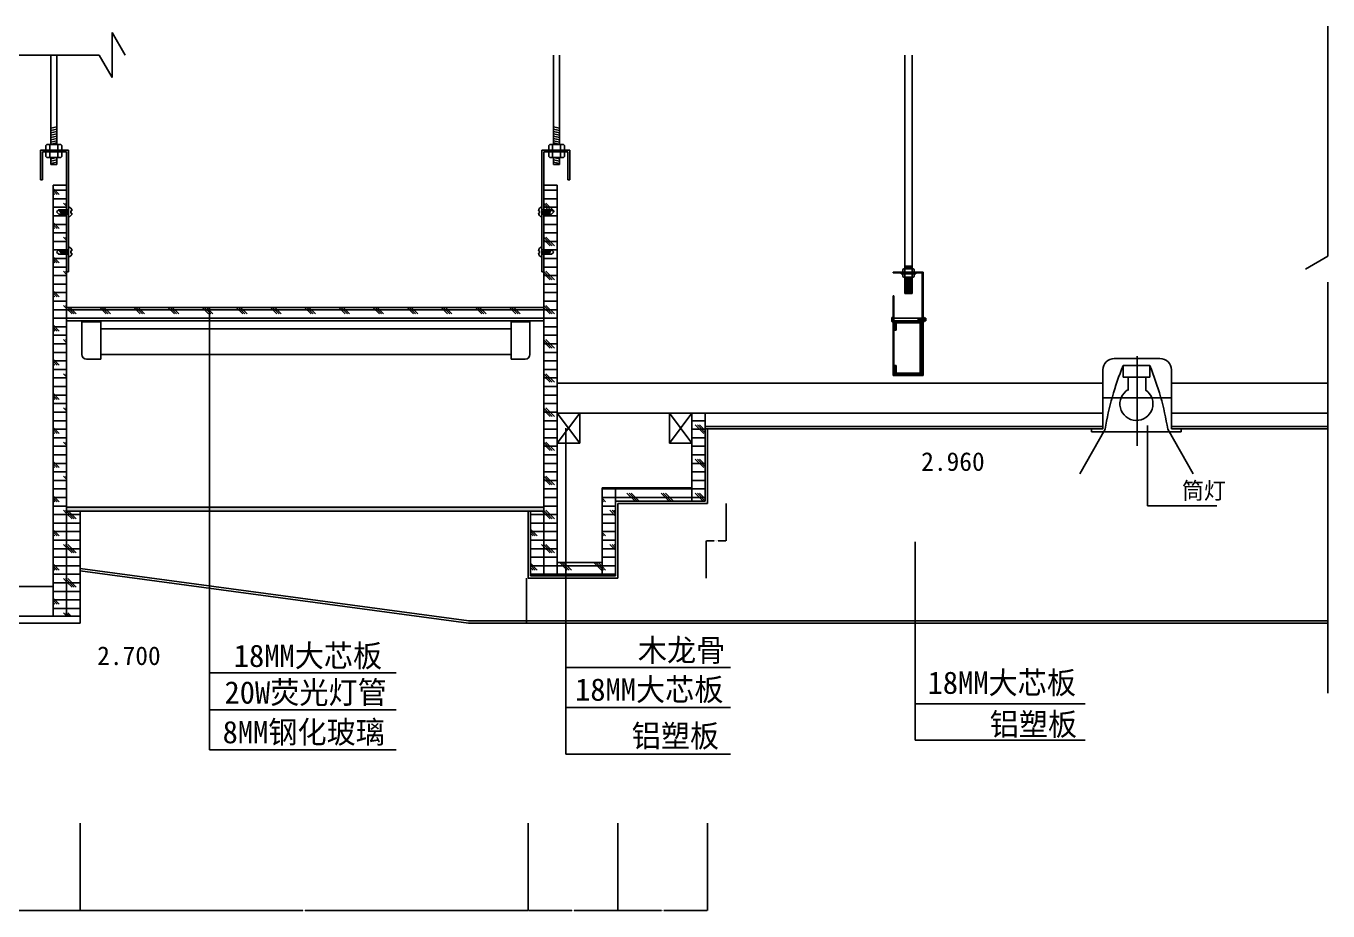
# Model space of a CAD drawing. Header units: metres. Extents: x 64195 to 67638, y -1930 to -512.
# Drawn here: x 65895 to 67638, y -1697 to -512 of the extents above; entities that cross this region are included whole.
import ezdxf

# ---------------------------------------------------------------- set-up
doc = ezdxf.new("R2010")
doc.units = ezdxf.units.M
for name, color, linetype in [('10', 8, 'Continuous'), ('16', 3, 'Continuous'), ('17', 1, 'Continuous'), ('20', 1, 'Continuous'), ('3', 2, 'Continuous'), ('5', 5, 'Continuous'), ('6', 1, 'Continuous'), ('7', 7, 'Continuous'), ('8', 7, 'Continuous'), ('9', 3, 'Continuous'), ('D', 3, 'Continuous'), ('家具', 2, 'Continuous'), ('细线', 1, 'Continuous')]:
    doc.layers.add(name, color=color, linetype=linetype)
doc.dimstyles.get("Standard").update_dxf_attribs({"dimtxt": 2.5, "dimasz": 2.5, "dimexe": 1.25, "dimexo": 0.625, "dimtad": 1, "dimcen": 2.5, "dimazin": 3, "dimtfac": 1, "dimtmove": 0, "dimatfit": 3})

# ---------------------------------------------------------------- blocks, each defined once
blk = doc.blocks.new('_CLOSEDFILLED')
at = {"color": 0, "linetype": 'BYBLOCK'}
blk.add_solid([(-1, 0.2), (0, 0), (-1, -0.2)], dxfattribs=at)
blk = doc.blocks.new('*D1')
for p, q in [((65949.55, -906.57), (65949.55, -1031.32)), ((65949.3, -1031.32), (65949.05, -1031.32)), ((65949.55, -1156.08), (65949.55, -1031.32)), ((65949.55, -1031.32), (65949.55, -1031.32)), ((65949.8, -1031.32), (65950.05, -1031.32))]:
    blk.add_line(p, q)
at = {"layer": 'Defpoints'}
for p in [(65949.55, -906.57), (65949.55, -1031.32), (65949.55, -1156.08)]:
    blk.add_point(p, dxfattribs=at)
at = {"layer": '7', "xscale": 0.25, "yscale": 0.25}
blk.add_blockref('_CLOSEDFILLED', (65949.55, -1031.32), dxfattribs=at)
at = {"layer": '7', "xscale": 0.25, "yscale": 0.25, "rotation": 180}
blk.add_blockref('_CLOSEDFILLED', (65949.55, -1031.32), dxfattribs=at)
at = {"layer": '7', "insert": (65949.55, -1030.195), "char_height": 1, "attachment_point": 5}
blk.add_mtext('0', dxfattribs=at)
blk = doc.blocks.new('*D2')
for p, q in [((66807.55, -1051.08), (66807.55, -1101.08)), ((66807.3, -1101.08), (66807.05, -1101.08)), ((66807.55, -1151.08), (66807.55, -1101.08)), ((66807.55, -1101.08), (66807.55, -1101.08)), ((66807.8, -1101.08), (66808.05, -1101.08))]:
    blk.add_line(p, q)
at = {"layer": 'Defpoints'}
for p in [(66807.55, -1051.08), (66807.55, -1101.08), (66807.55, -1151.08)]:
    blk.add_point(p, dxfattribs=at)
at = {"layer": '7', "xscale": 0.25, "yscale": 0.25}
blk.add_blockref('_CLOSEDFILLED', (66807.55, -1101.08), dxfattribs=at)
at = {"layer": '7', "xscale": 0.25, "yscale": 0.25, "rotation": 180}
blk.add_blockref('_CLOSEDFILLED', (66807.55, -1101.08), dxfattribs=at)
at = {"layer": '7', "insert": (66807.55, -1099.955), "char_height": 1, "attachment_point": 5}
blk.add_mtext('0', dxfattribs=at)
blk = doc.blocks.new('*D3')
for p, q in [((66832.55, -1151.08), (66832.55, -1201.08)), ((66805.88, -1251.08), (66805.88, -1201.08)), ((66806.13, -1201.08), (66816.715, -1201.08)), ((66821.715, -1201.08), (66832.3, -1201.08))]:
    blk.add_line(p, q)
at = {"layer": 'Defpoints'}
for p in [(66832.55, -1151.08), (66805.88, -1201.08), (66805.88, -1251.08)]:
    blk.add_point(p, dxfattribs=at)
at = {"layer": '7', "xscale": 0.25, "yscale": 0.25, "rotation": 180}
blk.add_blockref('_CLOSEDFILLED', (66805.88, -1201.08), dxfattribs=at)
at = {"layer": '7', "xscale": 0.25, "yscale": 0.25}
blk.add_blockref('_CLOSEDFILLED', (66832.55, -1201.08), dxfattribs=at)
at = {"layer": '7', "insert": (66819.215, -1201.08), "char_height": 1, "attachment_point": 5}
blk.add_mtext('26,67', dxfattribs=at)
blk = doc.blocks.new('*D6')
for p, q in [((65967.55, -1578.94), (65967.55, -1695.98)), ((66567.55, -1578.94), (66567.55, -1695.98)), ((65967.8, -1695.98), (66266.05, -1695.98)), ((66269.05, -1695.98), (66567.3, -1695.98))]:
    blk.add_line(p, q)
at = {"layer": 'Defpoints'}
for p in [(65967.55, -1578.94), (66567.55, -1578.94), (65967.55, -1695.98)]:
    blk.add_point(p, dxfattribs=at)
at = {"layer": '7', "xscale": 0.25, "yscale": 0.25, "rotation": 180}
blk.add_blockref('_CLOSEDFILLED', (65967.55, -1695.98), dxfattribs=at)
at = {"layer": '7', "xscale": 0.25, "yscale": 0.25}
blk.add_blockref('_CLOSEDFILLED', (66567.55, -1695.98), dxfattribs=at)
at = {"layer": '7', "insert": (66267.55, -1695.98), "char_height": 1, "attachment_point": 5}
blk.add_mtext('600', dxfattribs=at)
blk = doc.blocks.new('*D7')
for p, q in [((65367.55, -1578.94), (65367.55, -1695.98)), ((65967.55, -1578.94), (65967.55, -1695.98)), ((65367.8, -1695.98), (65666.05, -1695.98)), ((65669.05, -1695.98), (65967.3, -1695.98))]:
    blk.add_line(p, q)
at = {"layer": 'Defpoints'}
for p in [(65367.55, -1578.94), (65967.55, -1578.94), (65367.55, -1695.98)]:
    blk.add_point(p, dxfattribs=at)
at = {"layer": '7', "xscale": 0.25, "yscale": 0.25, "rotation": 180}
blk.add_blockref('_CLOSEDFILLED', (65367.55, -1695.98), dxfattribs=at)
at = {"layer": '7', "xscale": 0.25, "yscale": 0.25}
blk.add_blockref('_CLOSEDFILLED', (65967.55, -1695.98), dxfattribs=at)
at = {"layer": '7', "insert": (65667.55, -1695.98), "char_height": 1, "attachment_point": 5}
blk.add_mtext('600', dxfattribs=at)
blk = doc.blocks.new('*D8')
for p, q in [((66687.55, -1578.94), (66687.55, -1695.98)), ((66807.55, -1578.94), (66807.55, -1695.98)), ((66687.8, -1695.98), (66746.05, -1695.98)), ((66749.05, -1695.98), (66807.3, -1695.98))]:
    blk.add_line(p, q)
at = {"layer": 'Defpoints'}
for p in [(66687.55, -1578.94), (66807.55, -1578.94), (66687.55, -1695.98)]:
    blk.add_point(p, dxfattribs=at)
at = {"layer": '7', "xscale": 0.25, "yscale": 0.25, "rotation": 180}
blk.add_blockref('_CLOSEDFILLED', (66687.55, -1695.98), dxfattribs=at)
at = {"layer": '7', "xscale": 0.25, "yscale": 0.25}
blk.add_blockref('_CLOSEDFILLED', (66807.55, -1695.98), dxfattribs=at)
at = {"layer": '7', "insert": (66747.55, -1695.98), "char_height": 1, "attachment_point": 5}
blk.add_mtext('120', dxfattribs=at)
blk = doc.blocks.new('*D9')
for p, q in [((66567.55, -1578.94), (66567.55, -1695.98)), ((66687.55, -1578.94), (66687.55, -1695.98)), ((66567.8, -1695.98), (66626.05, -1695.98)), ((66629.05, -1695.98), (66687.3, -1695.98))]:
    blk.add_line(p, q)
at = {"layer": 'Defpoints'}
for p in [(66567.55, -1578.94), (66687.55, -1578.94), (66567.55, -1695.98)]:
    blk.add_point(p, dxfattribs=at)
at = {"layer": '7', "xscale": 0.25, "yscale": 0.25, "rotation": 180}
blk.add_blockref('_CLOSEDFILLED', (66567.55, -1695.98), dxfattribs=at)
at = {"layer": '7', "xscale": 0.25, "yscale": 0.25}
blk.add_blockref('_CLOSEDFILLED', (66687.55, -1695.98), dxfattribs=at)
at = {"layer": '7', "insert": (66627.55, -1695.98), "char_height": 1, "attachment_point": 5}
blk.add_mtext('120', dxfattribs=at)
blk = doc.blocks.new('*D10')
for p, q in [((65967.55, -1161.08), (65967.55, -1201.08)), ((65967.3, -1201.08), (65967.05, -1201.08)), ((65967.55, -1241.08), (65967.55, -1201.08)), ((65967.55, -1201.08), (65967.55, -1201.08)), ((65967.8, -1201.08), (65968.05, -1201.08))]:
    blk.add_line(p, q)
at = {"layer": 'Defpoints'}
for p in [(65967.55, -1161.08), (65967.55, -1201.08), (65967.55, -1241.08)]:
    blk.add_point(p, dxfattribs=at)
at = {"layer": '7', "xscale": 0.25, "yscale": 0.25}
blk.add_blockref('_CLOSEDFILLED', (65967.55, -1201.08), dxfattribs=at)
at = {"layer": '7', "xscale": 0.25, "yscale": 0.25, "rotation": 180}
blk.add_blockref('_CLOSEDFILLED', (65967.55, -1201.08), dxfattribs=at)
at = {"layer": '7', "insert": (65967.55, -1199.955), "char_height": 1, "attachment_point": 5}
blk.add_mtext('0', dxfattribs=at)
blk = doc.blocks.new('*D11')
for p, q in [((65967.55, -1241.08), (65967.55, -1276.08)), ((65967.3, -1276.08), (65967.05, -1276.08)), ((65967.55, -1311.08), (65967.55, -1276.08)), ((65967.55, -1276.08), (65967.55, -1276.08)), ((65967.8, -1276.08), (65968.05, -1276.08))]:
    blk.add_line(p, q)
at = {"layer": 'Defpoints'}
for p in [(65967.55, -1241.08), (65967.55, -1276.08), (65967.55, -1311.08)]:
    blk.add_point(p, dxfattribs=at)
at = {"layer": '7', "xscale": 0.25, "yscale": 0.25}
blk.add_blockref('_CLOSEDFILLED', (65967.55, -1276.08), dxfattribs=at)
at = {"layer": '7', "xscale": 0.25, "yscale": 0.25, "rotation": 180}
blk.add_blockref('_CLOSEDFILLED', (65967.55, -1276.08), dxfattribs=at)
at = {"layer": '7', "insert": (65967.55, -1274.955), "char_height": 1, "attachment_point": 5}
blk.add_mtext('0', dxfattribs=at)
blk = doc.blocks.new('*D13')
for p, q in [((66565.23, -1251.08), (66565.23, -1281.08)), ((66564.98, -1281.08), (66564.73, -1281.08)), ((66565.23, -1311.08), (66565.23, -1281.08)), ((66565.23, -1281.08), (66565.23, -1281.08)), ((66565.48, -1281.08), (66565.73, -1281.08))]:
    blk.add_line(p, q)
at = {"layer": 'Defpoints'}
for p in [(66565.23, -1251.08), (66565.23, -1281.08), (66565.23, -1311.08)]:
    blk.add_point(p, dxfattribs=at)
at = {"layer": '7', "xscale": 0.25, "yscale": 0.25}
blk.add_blockref('_CLOSEDFILLED', (66565.23, -1281.08), dxfattribs=at)
at = {"layer": '7', "xscale": 0.25, "yscale": 0.25, "rotation": 180}
blk.add_blockref('_CLOSEDFILLED', (66565.23, -1281.08), dxfattribs=at)
at = {"layer": '7', "insert": (66565.23, -1279.955), "char_height": 1, "attachment_point": 5}
blk.add_mtext('0', dxfattribs=at)
blk = doc.blocks.new('*D14')
for p, q in [((66567.55, -1161.08), (66567.55, -1206.08)), ((66567.3, -1206.08), (66567.05, -1206.08)), ((66567.55, -1251.08), (66567.55, -1206.08)), ((66567.55, -1206.08), (66567.55, -1206.08)), ((66567.8, -1206.08), (66568.05, -1206.08))]:
    blk.add_line(p, q)
at = {"layer": 'Defpoints'}
for p in [(66567.55, -1161.08), (66567.55, -1206.08), (66567.55, -1251.08)]:
    blk.add_point(p, dxfattribs=at)
at = {"layer": '7', "xscale": 0.25, "yscale": 0.25}
blk.add_blockref('_CLOSEDFILLED', (66567.55, -1206.08), dxfattribs=at)
at = {"layer": '7', "xscale": 0.25, "yscale": 0.25, "rotation": 180}
blk.add_blockref('_CLOSEDFILLED', (66567.55, -1206.08), dxfattribs=at)
at = {"layer": '7', "insert": (66567.55, -1204.955), "char_height": 1, "attachment_point": 5}
blk.add_mtext('90', dxfattribs=at)

msp = doc.modelspace()

# ---------------------------------------------------------------- hatches: boundary and pattern name
at = {"layer": '10'}
h = msp.add_hatch(dxfattribs=at)
h.set_pattern_fill('CORK', scale=3)
h.paths.add_polyline_path([(65949.55, -817.3), (65939.36, -817.3), (65936.11, -814.3), (65939.64, -811.04), (65939.78, -811.3), (65949.55, -811.3), (65949.55, -763.58), (65939.36, -763.58), (65936.11, -760.58), (65939.64, -757.32), (65939.78, -757.58), (65949.55, -757.58), (65949.55, -724.96), (65931.55, -724.96), (65931.55, -1302.08), (65949.55, -1302.08)])
h = msp.add_hatch(dxfattribs=at)
h.set_pattern_fill('CORK', scale=3)
h.paths.add_polyline_path([(66588.55, -1248.08), (66606.55, -1248.08), (66606.55, -724.96), (66588.55, -724.96), (66588.55, -757.58), (66598.74, -757.58), (66601.99, -760.58), (66598.74, -763.58), (66588.55, -763.58), (66588.55, -811.3), (66598.74, -811.3), (66601.99, -814.3), (66598.74, -817.3), (66588.55, -817.3), (66588.55, -840.85)])
h = msp.add_hatch(dxfattribs=at)
h.set_pattern_fill('CORK', scale=3)
h.paths.add_polyline_path([(66588.55, -888.57), (65949.55, -888.57), (65949.55, -906.57), (66588.55, -906.57)])
h = msp.add_hatch(dxfattribs=at)
h.set_pattern_fill('CORK', scale=3)
h.paths.add_polyline_path([(66684.55, -1130.08), (66666.55, -1130.08), (66666.55, -1248.08), (66684.55, -1248.08)])
h.paths.add_polyline_path([(66804.55, -1030.08), (66786.55, -1030.08), (66786.55, -1070.08), (66786.55, -1130.08), (66804.55, -1130.08)])
h.paths.add_polyline_path([(66804.55, -1130.08), (66786.55, -1130.08), (66786.55, -1148.08), (66804.55, -1148.08)])
h = msp.add_hatch(dxfattribs=at)
h.set_pattern_fill('CORK', scale=3)
h.paths.add_polyline_path([(66684.55, -1130.08), (66684.55, -1148.08), (66786.55, -1148.08), (66786.55, -1130.08)])
h = msp.add_hatch(dxfattribs=at)
h.set_pattern_fill('DOTS', scale=3)
h.paths.add_polyline_path([(65949.55, -1156.08), (65949.55, -1161.08), (66588.55, -1161.08), (66588.55, -1156.08)])
h = msp.add_hatch(dxfattribs=at)
h.set_pattern_fill('CORK', scale=3)
h.paths.add_polyline_path([(65967.55, -1161.08), (65949.55, -1161.08), (65949.55, -1302.08), (65967.55, -1302.08)])
h = msp.add_hatch(dxfattribs=at)
h.set_pattern_fill('CORK', scale=3)
h.paths.add_polyline_path([(66570.55, -1248.08), (66588.55, -1248.08), (66588.55, -1161.08), (66570.55, -1161.08)])
h = msp.add_hatch(dxfattribs=at)
h.set_pattern_fill('CORK', scale=3)
h.paths.add_polyline_path([(66606.55, -1230.08), (66606.55, -1248.08), (66666.55, -1248.08), (66666.55, -1230.08)])

# ---------------------------------------------------------------- linework, layer by layer
for p, q in [((66636.55, -1030.08), (66606.55, -1070.08)), ((66606.55, -1030.08), (66636.55, -1070.08)), ((66786.55, -1030.08), (66756.55, -1070.08)), ((66756.55, -1030.08), (66786.55, -1070.08))]:
    msp.add_line(p, q, dxfattribs=at)
at = {"layer": '16'}
for p, q in [((65949.55, -724.96), (65931.55, -724.96)), ((66588.55, -724.96), (66606.55, -724.96))]:
    msp.add_line(p, q, dxfattribs=at)
at = {"layer": '17'}
for p, q in [((65969.93, -951.44), (65969.93, -907.83)), ((65969.93, -907.83), (65995.22, -907.83)), ((65995.22, -957.76), (65995.22, -907.83)), ((66544.64, -917.31), (65995.22, -917.31)), ((66544.64, -957.76), (66544.64, -907.83)), ((66569.93, -907.83), (66544.64, -907.83)), ((66569.93, -951.44), (66569.93, -907.83)), ((65995.22, -957.76), (65976.25, -957.76)), ((65976.25, -957.76), (65995.22, -957.76)), ((66544.64, -951.44), (65995.22, -951.44)), ((66563.61, -957.76), (66544.64, -957.76))]:
    msp.add_line(p, q, dxfattribs=at)
for centre, start, end in [((65976.25, -951.44), 180, 270), ((66563.61, -951.44), 270, 0)]:
    msp.add_arc(centre, 6.32, start, end, dxfattribs=at)
at = {"layer": '20'}
for p, q in [((66027.81, -550.47), (66010.49, -520.47)), ((66010.49, -580.47), (66010.49, -520.47)), ((67638.32, -820), (67638.32, -511.66)), ((64195.14, -550.47), (65993.17, -550.47)), ((65993.17, -550.47), (66010.49, -580.47)), ((67638.32, -820), (67608.32, -837.32)), ((67638.32, -1405.18), (67638.32, -854.64))]:
    msp.add_line(p, q, dxfattribs=at)
at = {"layer": '3'}
for p, q in [((67337.02, -1051.08), (66804.55, -1051.08)), ((66807.55, -1151.08), (66807.55, -1051.08)), ((67638.32, -1051.08), (67428.69, -1051.08)), ((66567.55, -1251.08), (66567.55, -1161.08)), ((66687.55, -1151.08), (66807.55, -1151.08)), ((66687.55, -1251.08), (66687.55, -1151.08)), ((66487.55, -1311.08), (65967.55, -1241.08)), ((66567.55, -1251.08), (66687.55, -1251.08)), ((65367.55, -1311.08), (65967.55, -1311.08)), ((66487.55, -1311.08), (67638.32, -1311.08))]:
    msp.add_line(p, q, dxfattribs=at)
at = {"layer": '5'}
for points in [[(66606.55, -1070.08), (66636.55, -1070.08), (66636.55, -1030.08), (66606.55, -1030.08)], [(66756.55, -1070.08), (66786.55, -1070.08), (66786.55, -1030.08), (66756.55, -1030.08)]]:
    msp.add_lwpolyline(points, close=True, dxfattribs=at)
at = {"layer": '6'}
for p, q in [((66487.95, -1308.11), (65967.95, -1238.11)), ((66487.55, -1308.08), (67638.32, -1308.08))]:
    msp.add_line(p, q, dxfattribs=at)
at = {"layer": '9'}
for p, q in [((65931.55, -724.96), (65949.55, -724.96)), ((66588.55, -1248.08), (66588.55, -724.96)), ((66606.55, -724.96), (66588.55, -724.96)), ((66588.55, -724.96), (66606.55, -724.96)), ((66606.55, -1248.08), (66606.55, -724.96)), ((65949.55, -888.57), (66588.55, -888.57)), ((65949.55, -906.57), (66588.55, -906.57)), ((67337.02, -990.08), (66606.55, -990.08)), ((67638.32, -990.08), (67428.69, -990.08)), ((67337.02, -1030.08), (66606.55, -1030.08)), ((66786.55, -1148.08), (66786.55, -1030.08)), ((66804.55, -1148.08), (66804.55, -1030.08)), ((67638.32, -1030.08), (67428.69, -1030.08)), ((67337.02, -1048.08), (66804.55, -1048.08)), ((67638.32, -1048.08), (67428.69, -1048.08)), ((66666.55, -1130.08), (66786.55, -1130.08)), ((66666.55, -1248.08), (66666.55, -1130.08)), ((66684.55, -1248.08), (66684.55, -1130.08)), ((66684.55, -1148.08), (66804.55, -1148.08)), ((66570.55, -1248.08), (66570.55, -1161.08)), ((66606.55, -1230.08), (66666.55, -1230.08)), ((66570.55, -1248.08), (66684.55, -1248.08)), ((65318.55, -1262.08), (65931.55, -1262.08)), ((65358.55, -1302.08), (65967.55, -1302.08))]:
    msp.add_line(p, q, dxfattribs=at)
at = {"layer": 'D'}
for p, q in [((65928.64, -648.61), (65936.63, -646.64)), ((65928.64, -651.7), (65936.63, -649.73)), ((65928.64, -654.79), (65936.63, -652.82)), ((65928.64, -657.88), (65936.63, -655.91)), ((65928.64, -660.97), (65936.63, -659)), ((65928.64, -664.06), (65936.63, -662.09)), ((66609.47, -648.61), (66601.47, -646.64)), ((66609.47, -651.7), (66601.47, -649.73)), ((66609.47, -654.79), (66601.47, -652.82)), ((66609.47, -657.88), (66601.47, -655.91)), ((66609.47, -660.97), (66601.47, -659)), ((66609.47, -664.06), (66601.47, -662.09)), ((65928.64, -667.15), (65936.63, -665.18)), ((65928.64, -670.24), (65936.63, -668.27)), ((66609.47, -667.15), (66601.47, -665.18)), ((66609.47, -670.24), (66601.47, -668.27)), ((65928.64, -689.58), (65936.63, -687.61)), ((65928.64, -692.67), (65936.63, -690.7)), ((65928.64, -695.76), (65936.63, -693.79)), ((66609.47, -689.58), (66601.47, -687.61)), ((66609.47, -692.67), (66601.47, -690.7)), ((66609.47, -695.76), (66601.47, -693.79)), ((65952.16, -757.58), (65939.36, -757.58)), ((65952.16, -763.58), (65939.36, -763.58)), ((66585.95, -757.58), (66598.74, -757.58)), ((66585.95, -763.58), (66598.74, -763.58)), ((65952.16, -811.3), (65939.36, -811.3)), ((65952.16, -817.3), (65939.36, -817.3)), ((66585.95, -811.3), (66598.74, -811.3)), ((66585.95, -817.3), (66598.74, -817.3)), ((65949.55, -840.85), (65952.16, -840.85)), ((66588.55, -840.85), (66585.95, -840.85))]:
    msp.add_line(p, q, dxfattribs=at)
at = {"layer": '家具'}
for p, q in [((65928.64, -670.24), (65928.64, -550.47)), ((65936.63, -670.24), (65936.63, -550.47)), ((66601.47, -670.24), (66601.47, -550.47)), ((66609.47, -670.24), (66609.47, -550.47)), ((67071.96, -550.47), (67071.96, -841.23)), ((67081.45, -550.47), (67081.45, -841.23)), ((65914.64, -677.9), (65928.64, -677.9)), ((65914.64, -717.75), (65914.64, -677.9)), ((65921.92, -671.55), (65923.24, -670.24)), ((65921.92, -671.55), (65921.92, -677.9)), ((65941.71, -670.24), (65923.24, -670.24)), ((65926.01, -670.24), (65927.32, -671.55)), ((65927.32, -671.55), (65927.32, -677.9)), ((65927.32, -677.9), (65952.16, -677.9)), ((65927.35, -671.55), (65928.67, -670.24)), ((65936.57, -670.24), (65937.89, -671.55)), ((65937.89, -671.55), (65937.89, -677.9)), ((65937.92, -671.55), (65939.23, -670.24)), ((65941.71, -670.24), (65943.02, -671.55)), ((65943.02, -671.55), (65943.02, -677.9)), ((65952.16, -677.9), (65952.16, -840.85)), ((66610.78, -677.9), (66585.95, -677.9)), ((66585.95, -677.9), (66585.95, -840.85)), ((66596.39, -670.24), (66595.08, -671.55)), ((66595.08, -671.55), (66595.08, -677.9)), ((66596.39, -670.24), (66614.87, -670.24)), ((66600.19, -671.55), (66598.87, -670.24)), ((66601.53, -670.24), (66600.22, -671.55)), ((66600.22, -671.55), (66600.22, -677.9)), ((66610.75, -671.55), (66609.44, -670.24)), ((66623.46, -677.9), (66609.47, -677.9)), ((66612.1, -670.24), (66610.78, -671.55)), ((66610.78, -671.55), (66610.78, -677.9)), ((66616.18, -671.55), (66614.87, -670.24)), ((66616.18, -671.55), (66616.18, -677.9)), ((66623.46, -717.75), (66623.46, -677.9)), ((65917.25, -680), (65917.25, -717.75)), ((65949.55, -680), (65917.25, -680)), ((65921.92, -686.35), (65921.92, -680)), ((65921.92, -686.35), (65923.24, -687.67)), ((65941.71, -687.67), (65923.24, -687.67)), ((65926.01, -687.67), (65927.32, -686.35)), ((65927.32, -686.35), (65927.32, -680)), ((65927.35, -686.35), (65928.67, -687.67)), ((65928.64, -697.29), (65928.64, -687.64)), ((65936.57, -687.67), (65937.89, -686.35)), ((65936.63, -697.29), (65936.63, -687.61)), ((65937.89, -686.35), (65937.89, -680)), ((65937.92, -686.35), (65939.23, -687.67)), ((65941.71, -687.67), (65943.02, -686.35)), ((65943.02, -686.35), (65943.02, -680)), ((65949.55, -757.58), (65949.55, -680)), ((66588.55, -757.58), (66588.55, -680)), ((66588.55, -680), (66620.85, -680)), ((66595.08, -686.35), (66595.08, -680)), ((66596.39, -687.67), (66595.08, -686.35)), ((66596.39, -687.67), (66614.87, -687.67)), ((66600.19, -686.35), (66598.87, -687.67)), ((66600.22, -686.35), (66600.22, -680)), ((66601.53, -687.67), (66600.22, -686.35)), ((66601.47, -697.29), (66601.47, -687.61)), ((66610.75, -686.35), (66609.44, -687.67)), ((66609.47, -697.29), (66609.47, -687.64)), ((66610.78, -686.35), (66610.78, -680)), ((66612.1, -687.67), (66610.78, -686.35)), ((66616.18, -686.35), (66614.87, -687.67)), ((66616.18, -686.35), (66616.18, -680)), ((66620.85, -680), (66620.85, -717.75)), ((65936.63, -697.29), (65928.64, -697.29)), ((66601.47, -697.29), (66609.47, -697.29)), ((65917.25, -717.75), (65914.64, -717.75)), ((65931.55, -1302.08), (65931.55, -724.96)), ((65949.55, -1302.08), (65949.55, -724.96)), ((66620.85, -717.75), (66623.46, -717.75)), ((65936.11, -760.58), (65939.36, -757.58)), ((65939.36, -763.58), (65936.11, -760.58)), ((65943.05, -763.58), (65939.78, -757.58)), ((65945.32, -763.58), (65942.06, -757.58)), ((65947.6, -763.58), (65944.34, -757.58)), ((65949.88, -763.58), (65946.61, -757.58)), ((65952.16, -763.58), (65948.89, -757.58)), ((65949.55, -811.3), (65949.55, -763.58)), ((65956.73, -759.05), (65955.27, -759.05)), ((65955.27, -762.12), (65955.27, -759.05)), ((65956.77, -762.12), (65955.27, -762.12)), ((66581.34, -762.12), (66582.84, -762.12)), ((66581.38, -759.05), (66582.84, -759.05)), ((66582.84, -762.12), (66582.84, -759.05)), ((66585.95, -763.58), (66589.21, -757.58)), ((66588.23, -763.58), (66591.49, -757.58)), ((66588.55, -811.3), (66588.55, -763.58)), ((66590.5, -763.58), (66593.77, -757.58)), ((66592.78, -763.58), (66596.05, -757.58)), ((66595.06, -763.58), (66598.32, -757.58)), ((66601.99, -760.58), (66598.74, -757.58)), ((66598.74, -763.58), (66601.99, -760.58)), ((65936.11, -814.3), (65939.36, -811.3)), ((65939.36, -817.3), (65936.11, -814.3)), ((65943.05, -817.3), (65939.78, -811.3)), ((65945.32, -817.3), (65942.06, -811.3)), ((65947.6, -817.3), (65944.34, -811.3)), ((65949.88, -817.3), (65946.61, -811.3)), ((65952.16, -817.3), (65948.89, -811.3)), ((65949.55, -840.85), (65949.55, -817.3)), ((65955.27, -815.83), (65955.27, -812.76)), ((65956.73, -812.76), (65955.27, -812.76)), ((65956.77, -815.83), (65955.27, -815.83)), ((66581.34, -815.83), (66582.84, -815.83)), ((66581.38, -812.76), (66582.84, -812.76)), ((66582.84, -815.83), (66582.84, -812.76)), ((66585.95, -817.3), (66589.21, -811.3)), ((66588.23, -817.3), (66591.49, -811.3)), ((66588.55, -840.85), (66588.55, -817.3)), ((66590.5, -817.3), (66593.77, -811.3)), ((66592.78, -817.3), (66596.05, -811.3)), ((66595.06, -817.3), (66598.32, -811.3)), ((66601.99, -814.3), (66598.74, -811.3)), ((66598.74, -817.3), (66601.99, -814.3)), ((67081.45, -836.63), (67070.55, -836.63)), ((67081.45, -834.07), (67071.96, -833.2)), ((67071.96, -833.2), (67081.56, -833.2)), ((67071.96, -834.01), (67081.45, -834.22)), ((67081.45, -835.1), (67071.96, -834.18)), ((67071.96, -835.33), (67081.45, -835.13)), ((67081.45, -835.28), (67071.96, -836.14)), ((67071.96, -836.35), (67081.45, -836.35)), ((67082.86, -836.63), (67081.45, -836.63)), ((67056.19, -841.23), (67096.19, -841.23)), ((67056.19, -841.23), (67056.19, -842.17)), ((67056.19, -842.17), (67095.24, -842.17)), ((67066.99, -843.47), (67066.99, -842.17)), ((67086.53, -843.47), (67066.99, -843.47)), ((67069.13, -838.04), (67069.13, -841.23)), ((67069.13, -846.65), (67069.13, -843.47)), ((67081.45, -848.07), (67070.55, -848.07)), ((67071.96, -838.04), (67071.96, -841.23)), ((67071.96, -841.23), (67071.96, -841.25)), ((67071.96, -846.65), (67071.96, -843.47)), ((67071.96, -848.07), (67071.96, -869.79)), ((67081.45, -848.98), (67071.96, -849.9)), ((67071.96, -850.09), (67081.45, -849.89)), ((67081.45, -850.01), (67071.96, -850.88)), ((67071.96, -851.12), (67081.45, -851.12)), ((67081.45, -851.21), (67071.96, -851.91)), ((67071.96, -852.14), (67081.45, -852.36)), ((67081.45, -852.49), (67071.96, -853.41)), ((67071.96, -853.58), (67081.45, -853.37)), ((67081.45, -853.52), (67071.96, -854.38)), ((67081.45, -838.04), (67081.45, -841.23)), ((67081.45, -841.23), (67081.45, -841.25)), ((67081.45, -846.65), (67081.45, -843.47)), ((67082.86, -848.07), (67081.45, -848.07)), ((67081.45, -848.07), (67081.45, -869.79)), ((67084.28, -838.04), (67084.28, -841.23)), ((67084.28, -846.65), (67084.28, -843.47)), ((67084.28, -843.47), (67086.53, -843.47)), ((67086.53, -843.47), (67086.53, -842.17)), ((67095.24, -842.17), (67095.24, -978.55)), ((67096.19, -841.23), (67096.19, -979.5)), ((67071.96, -854.59), (67081.45, -854.59)), ((67081.45, -854.71), (67071.96, -855.41)), ((67071.96, -855.61), (67081.45, -855.83)), ((67081.45, -855.92), (67071.96, -856.3)), ((67081.45, -857), (67071.96, -856.62)), ((67071.96, -857.31), (67081.45, -857.09)), ((67081.45, -858.21), (67071.96, -857.51)), ((67071.96, -858.33), (67081.45, -858.33)), ((67081.45, -859.4), (67071.96, -858.54)), ((67071.96, -859.34), (67081.45, -859.55)), ((67081.45, -860.43), (67071.96, -859.51)), ((67071.96, -860.52), (67081.45, -860.31)), ((67081.45, -860.46), (67071.96, -861.32)), ((67071.96, -861.53), (67081.45, -861.53)), ((67081.45, -861.65), (67071.96, -862.35)), ((67071.96, -862.55), (67081.45, -862.77)), ((67081.45, -862.86), (67071.96, -863.24)), ((67081.45, -863.94), (67071.96, -863.56)), ((67071.96, -864.25), (67081.45, -864.03)), ((67081.45, -865.15), (67071.96, -864.45)), ((67071.96, -865.26), (67081.45, -865.26)), ((67081.45, -866.34), (67071.96, -865.47)), ((67071.96, -866.28), (67081.45, -866.49)), ((67081.45, -867.37), (67071.96, -866.45)), ((67071.96, -867.6), (67081.45, -867.4)), ((67081.45, -867.55), (67071.96, -868.41)), ((67071.96, -868.62), (67081.45, -868.62)), ((67081.45, -869.79), (67071.96, -869.79)), ((67056.19, -872.91), (67056.19, -979.5)), ((67056.19, -872.91), (67057.13, -872.91)), ((67057.13, -872.91), (67057.13, -978.55)), ((67054.46, -902.46), (67054.46, -907.07)), ((67054.99, -901.93), (67056.19, -901.93)), ((67054.99, -902.99), (67056.19, -902.99)), ((67056.19, -901.93), (67056.19, -907.6)), ((67095.24, -902.99), (67057.13, -902.99)), ((67089.94, -902.99), (67089.32, -906.54)), ((67090.26, -902.99), (67089.63, -906.54)), ((67090.77, -902.99), (67090.15, -906.54)), ((67091.09, -902.99), (67090.46, -906.54)), ((67091.6, -902.99), (67090.98, -906.54)), ((67091.92, -902.99), (67091.29, -906.54)), ((67092.43, -902.99), (67091.81, -906.54)), ((67092.75, -902.99), (67092.12, -906.54)), ((67093.26, -902.99), (67092.64, -906.54)), ((67093.58, -902.99), (67092.95, -906.54)), ((67094.09, -902.99), (67093.47, -906.54)), ((67094.41, -902.99), (67093.78, -906.54)), ((67094.92, -902.99), (67094.3, -906.54)), ((67095.24, -902.99), (67094.61, -906.54)), ((67097.38, -901.93), (67096.19, -901.93)), ((67096.19, -901.93), (67096.19, -907.6)), ((67097.38, -902.99), (67096.19, -902.99)), ((67098.45, -902.99), (67097.82, -906.54)), ((67097.91, -902.46), (67097.91, -907.07)), ((67099.98, -902.99), (67097.91, -902.99)), ((67098.76, -902.99), (67098.14, -906.54)), ((67099.28, -902.99), (67098.65, -906.54)), ((67099.59, -902.99), (67098.97, -906.54)), ((67099.98, -906.54), (67099.98, -902.99)), ((67054.99, -906.54), (67056.19, -906.54)), ((67054.99, -907.6), (67056.19, -907.6)), ((67095.24, -906.54), (67057.13, -906.54)), ((67094.07, -907.11), (67058.49, -907.11)), ((67058.49, -907.11), (67058.49, -918.97)), ((67060.27, -910.8), (67058.49, -909.02)), ((67060.27, -912.89), (67058.49, -911.11)), ((67060.27, -914.99), (67058.49, -913.21)), ((67060.27, -917.09), (67058.49, -915.31)), ((67060.06, -918.97), (67058.49, -917.4)), ((67060.27, -918.97), (67058.49, -918.97)), ((67060.46, -908.88), (67058.68, -907.11)), ((67092.3, -908.88), (67060.27, -908.88)), ((67060.27, -908.88), (67060.27, -918.97)), ((67062.55, -908.88), (67060.78, -907.11)), ((67064.65, -908.88), (67062.87, -907.11)), ((67088.57, -907.11), (67064.84, -907.11)), ((67066.75, -908.88), (67064.97, -907.11)), ((67068.84, -908.88), (67067.07, -907.11)), ((67070.94, -908.88), (67069.16, -907.11)), ((67073.04, -908.88), (67071.26, -907.11)), ((67075.13, -908.88), (67073.36, -907.11)), ((67077.23, -908.88), (67075.45, -907.11)), ((67079.33, -908.88), (67077.55, -907.11)), ((67081.42, -908.88), (67079.65, -907.11)), ((67083.52, -908.88), (67081.74, -907.11)), ((67085.62, -908.88), (67083.84, -907.11)), ((67087.71, -908.88), (67085.93, -907.11)), ((67089.81, -908.88), (67088.03, -907.11)), ((67091.91, -908.88), (67090.13, -907.11)), ((67094.07, -908.96), (67092.22, -907.11)), ((67092.3, -908.88), (67092.3, -976.49)), ((67094.07, -911.05), (67092.3, -909.27)), ((67094.07, -913.15), (67092.3, -911.37)), ((67094.07, -915.25), (67092.3, -913.47)), ((67094.07, -917.34), (67092.3, -915.56)), ((67094.07, -919.44), (67092.3, -917.66)), ((67094.07, -921.54), (67092.3, -919.76)), ((67094.07, -923.63), (67092.3, -921.85)), ((67094.07, -907.11), (67094.07, -978.27)), ((67097.38, -906.54), (67096.19, -906.54)), ((67097.38, -907.6), (67096.19, -907.6)), ((67099.98, -906.54), (67097.91, -906.54)), ((67094.07, -925.73), (67092.3, -923.95)), ((67094.07, -927.83), (67092.3, -926.05)), ((67094.07, -929.92), (67092.3, -928.14)), ((67094.07, -932.02), (67092.3, -930.24)), ((67094.07, -934.12), (67092.3, -932.34)), ((67094.07, -936.21), (67092.3, -934.43)), ((67094.07, -938.31), (67092.3, -936.53)), ((67094.07, -940.41), (67092.3, -938.63)), ((67094.07, -942.5), (67092.3, -940.72)), ((67094.07, -944.6), (67092.3, -942.82)), ((67094.07, -946.69), (67092.3, -944.92)), ((67094.07, -948.79), (67092.3, -947.01)), ((67094.07, -950.89), (67092.3, -949.11)), ((67094.07, -952.98), (67092.3, -951.21)), ((67094.07, -955.08), (67092.3, -953.3)), ((67094.07, -957.18), (67092.3, -955.4)), ((67094.07, -959.27), (67092.3, -957.5)), ((67058.49, -966.41), (67058.49, -978.27)), ((67060.27, -966.41), (67058.49, -966.41)), ((67060.27, -969.5), (67058.49, -967.72)), ((67060.27, -971.6), (67058.49, -969.82)), ((67060.27, -973.7), (67058.49, -971.92)), ((67060.27, -975.79), (67058.49, -974.01)), ((67060.27, -967.41), (67059.27, -966.41)), ((67060.27, -966.41), (67060.27, -976.49)), ((67094.07, -961.37), (67092.3, -959.59)), ((67094.07, -963.47), (67092.3, -961.69)), ((67094.07, -965.56), (67092.3, -963.79)), ((67094.07, -967.66), (67092.3, -965.88)), ((67094.07, -969.76), (67092.3, -967.98)), ((67094.07, -971.85), (67092.3, -970.08)), ((67094.07, -973.95), (67092.3, -972.17)), ((67094.07, -976.05), (67092.3, -974.27)), ((67056.19, -979.5), (67096.19, -979.5)), ((67057.13, -978.55), (67095.24, -978.55)), ((67060.65, -978.27), (67058.49, -976.11)), ((67058.56, -978.27), (67058.49, -978.21)), ((67094.07, -978.27), (67058.49, -978.27)), ((67092.3, -976.49), (67060.27, -976.49)), ((67062.75, -978.27), (67060.97, -976.49)), ((67064.85, -978.27), (67063.07, -976.49)), ((67066.94, -978.27), (67065.16, -976.49)), ((67069.04, -978.27), (67067.26, -976.49)), ((67071.14, -978.27), (67069.36, -976.49)), ((67073.23, -978.27), (67071.45, -976.49)), ((67075.33, -978.27), (67073.55, -976.49)), ((67077.43, -978.27), (67075.65, -976.49)), ((67079.52, -978.27), (67077.74, -976.49)), ((67081.62, -978.27), (67079.84, -976.49)), ((67083.71, -978.27), (67081.94, -976.49)), ((67085.81, -978.27), (67084.03, -976.49)), ((67087.91, -978.27), (67086.13, -976.49)), ((67090, -978.27), (67088.23, -976.49)), ((67092.1, -978.27), (67090.32, -976.49)), ((67094.07, -978.14), (67092.3, -976.37)), ((65949.55, -1156.08), (66588.55, -1156.08)), ((65949.55, -1161.08), (66588.55, -1161.08)), ((65967.55, -1311.08), (65967.55, -1161.08))]:
    msp.add_line(p, q, dxfattribs=at)
for centre, radius, start, end in [((65951.28, -759.25), 5.49, 2.11, 80.87), ((65951.44, -761.9), 5.34, 277.74, 357.66), ((66586.82, -759.25), 5.49, 99.13, 177.89), ((66586.67, -761.9), 5.34, 182.34, 262.26), ((65951.28, -812.96), 5.49, 2.11, 80.87), ((65951.44, -815.61), 5.34, 277.74, 357.66), ((66586.82, -812.96), 5.49, 99.13, 177.89), ((66586.67, -815.61), 5.34, 182.34, 262.26), ((67070.55, -838.04), 1.41, 90, 180), ((67070.55, -838.04), 1.41, 0, 90), ((67073.37, -838.04), 1.41, 90, 180), ((67080.04, -838.04), 1.41, 0, 90), ((67082.86, -838.04), 1.41, 90, 180), ((67082.86, -838.04), 1.41, 0, 90), ((67070.55, -846.65), 1.41, 180, 270), ((67070.55, -846.65), 1.41, 270, 0), ((67073.37, -846.65), 1.41, 180, 270), ((67080.04, -846.65), 1.41, 270, 0), ((67082.86, -846.65), 1.41, 180, 270), ((67082.86, -846.65), 1.41, 270, 0), ((67054.99, -902.46), 0.53, 90, 180), ((67054.99, -902.46), 0.53, 180, 270), ((67054.99, -903.52), 0.53, 90, 180), ((67054.99, -906.01), 0.53, 180, 270), ((67097.38, -902.46), 0.53, 0, 90), ((67097.38, -902.46), 0.53, 270, 0), ((67097.38, -903.52), 0.53, 0, 90), ((67097.38, -906.01), 0.53, 270, 0), ((67054.99, -907.07), 0.53, 90, 180), ((67054.99, -907.07), 0.53, 180, 270), ((67097.38, -907.07), 0.53, 0, 90), ((67097.38, -907.07), 0.53, 270, 0)]:
    msp.add_arc(centre, radius, start, end, dxfattribs=at)
at = {"layer": '细线'}
for p, q in [((67352.3, -956.87), (67413.41, -956.87)), ((67382.86, -953.74), (67382.86, -1073.67)), ((67337.02, -1051.08), (67337.02, -972.15)), ((67364.07, -966.38), (67364.07, -981.98)), ((67364.07, -966.38), (67399.8, -966.38)), ((67399.8, -966.38), (67399.8, -981.98)), ((67428.69, -1051.08), (67428.69, -972.15)), ((67364.07, -981.98), (67399.8, -981.98)), ((67370.87, -981.98), (67370.87, -999.53)), ((67394.3, -981.98), (67394.3, -999.53)), ((67382.86, -1009.54), (67337.02, -1009.54)), ((67382.86, -1009.54), (67428.69, -1009.54)), ((67340.04, -1051.28), (67306.1, -1111.09)), ((67337.02, -1051.08), (67321.58, -1051.08)), ((67321.58, -1051.08), (67321.58, -1055.25)), ((67321.58, -1055.25), (67441.58, -1055.25)), ((67423.87, -1051.5), (67457.81, -1111.31)), ((67441.58, -1051.08), (67428.69, -1051.08)), ((67441.58, -1055.25), (67441.58, -1051.08))]:
    msp.add_line(p, q, dxfattribs=at)
for centre, radius, start, end in [((67352.3, -972.15), 15.28, 90, 180), ((67413.41, -972.15), 15.28, 0, 90), ((67729.58, -1115.72), 394.83, 157.78, 170.64), ((67034.29, -1115.72), 394.83, 9.36, 22.22), ((67381.9, -1017.72), 22.1, 119.94, 55.88)]:
    msp.add_arc(centre, radius, start, end, dxfattribs=at)

# ---------------------------------------------------------------- texts
at = {"layer": '7'}
for s, height, p in [('2.960', 25, (67093.72, -1107.32)), ('18MM大芯板', 30, (66173.38, -1369.9)), ('木龙骨', 30, (66714.38, -1362.51)), ('2.700', 25, (65990.49, -1367.32)), ('18MM大芯板', 30, (67102.28, -1405.9)), ('20W荧光灯管', 30, (66160.95, -1419)), ('18MM大芯板', 30, (66630.33, -1415.13)), ('铝塑板', 30, (67185.43, -1461.59)), ('8MM钢化玻璃', 30, (66158.46, -1472.15)), ('铝塑板', 30, (66706.17, -1477.23))]:
    msp.add_text(s, height=height, dxfattribs=at).set_placement(p)
at = {"layer": '8'}
msp.add_text('筒灯', height=22.5, dxfattribs=at).set_placement((67442.95, -1144.98))

# ---------------------------------------------------------------- dimensions: what is measured, and where the dimension line sits
at = {"layer": '7'}
for base, p1, p2, picture, middle in [((65949.55, -1031.32), (65949.55, -906.57), (65949.55, -1156.08), '*D1', (65949.55, -1030.195)), ((66807.55, -1101.08), (66807.55, -1051.08), (66807.55, -1151.08), '*D2', (66807.55, -1099.955)), ((65967.55, -1201.08), (65967.55, -1241.08), (65967.55, -1161.08), '*D10', (65967.55, -1199.955)), ((66805.88, -1201.08), (66805.88, -1251.08), (66832.55, -1151.08), '*D3', (66819.215, -1201.08)), ((65967.55, -1276.08), (65967.55, -1311.08), (65967.55, -1241.08), '*D11', (65967.55, -1274.955)), ((66565.23, -1281.08), (66565.23, -1251.08), (66565.23, -1311.08), '*D13', (66565.23, -1279.955)), ((65367.55, -1695.98), (65367.55, -1578.94), (65967.55, -1578.94), '*D7', (65667.55, -1695.98)), ((65967.55, -1695.98), (65967.55, -1578.94), (66567.55, -1578.94), '*D6', (66267.55, -1695.98)), ((66567.55, -1695.98), (66567.55, -1578.94), (66687.55, -1578.94), '*D9', (66627.55, -1695.98)), ((66687.55, -1695.98), (66687.55, -1578.94), (66807.55, -1578.94), '*D8', (66747.55, -1695.98))]:
    dim = msp.add_linear_dim(base=base, p1=p1, p2=p2, dimstyle='Standard', dxfattribs=at)
    dim.commit()
    dim.dimension.update_dxf_attribs({"geometry": picture, "text_midpoint": middle})
dim = msp.add_linear_dim(base=(66567.55, -1206.08), p1=(66567.55, -1161.08), p2=(66567.55, -1251.08), text='90', dimstyle='Standard', dxfattribs=at)
dim.commit()
dim.dimension.update_dxf_attribs({"geometry": '*D14', "text_midpoint": (66567.55, -1204.955)})

# ---------------------------------------------------------------- leaders
for points in [[(66141.04, -888.57), (66141.04, -1377.93), (66391.01, -1377.93)], [(66141.04, -932.1), (66141.04, -1427.2), (66391.01, -1427.2)], [(66618.17, -1050.09), (66618.17, -1370.65), (66838.56, -1370.65)], [(67396.63, -1046.39), (67396.63, -1154.03), (67489.41, -1154.03)], [(66141.04, -1154.34), (66141.04, -1480.82), (66391.01, -1480.82)], [(67085.58, -1202.2), (67085.58, -1419.13), (67313.2, -1419.13)], [(66618.17, -1234.89), (66618.17, -1424.11), (66838.56, -1424.11)], [(66618.17, -1250.12), (66618.17, -1486.65), (66838.56, -1486.65)], [(67085.58, -1308.58), (67085.58, -1468.14), (67313.2, -1468.14)]]:
    msp.add_leader(points, dimstyle='Standard', dxfattribs=at)

doc.saveas('drawing.dxf')
